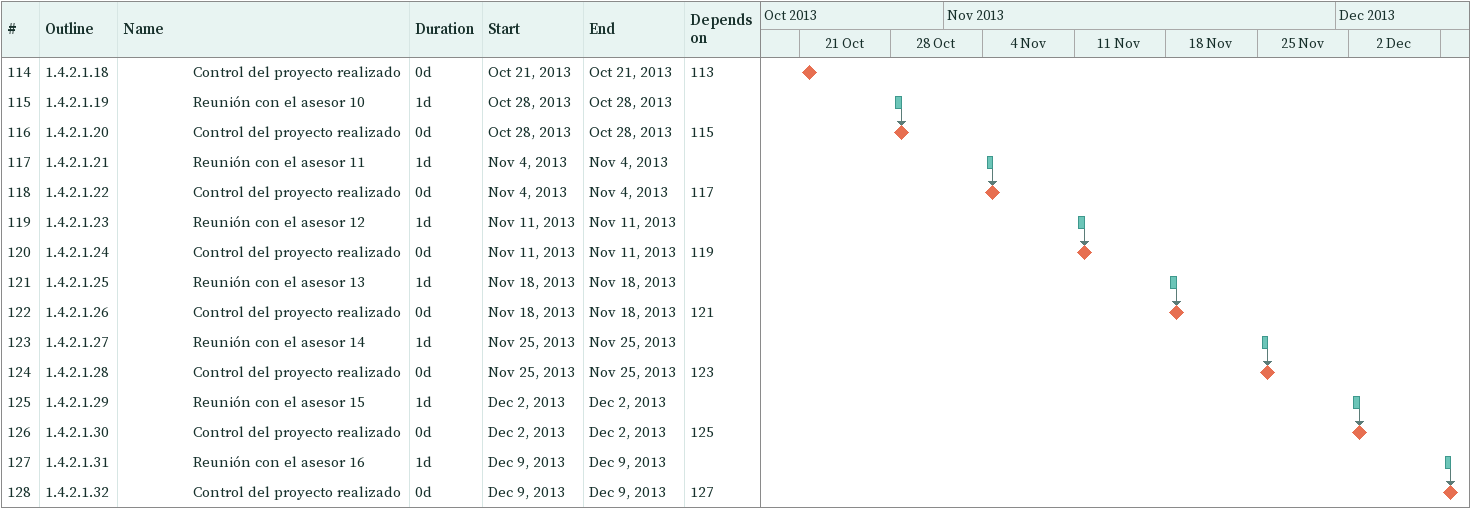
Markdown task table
| ID | WBS | Task | Duration | Start | Finish | Predecessors |
|---|---|---|---|---|---|---|
| 114 | 1.4.2.1.18 | Control del proyecto realizado | 0d | 2013-10-21 | 2013-10-21 | 113 |
| 115 | 1.4.2.1.19 | Reunión con el asesor 10 | 1d | 2013-10-28 | 2013-10-28 |  |
| 116 | 1.4.2.1.20 | Control del proyecto realizado | 0d | 2013-10-28 | 2013-10-28 | 115 |
| 117 | 1.4.2.1.21 | Reunión con el asesor 11 | 1d | 2013-11-04 | 2013-11-04 |  |
| 118 | 1.4.2.1.22 | Control del proyecto realizado | 0d | 2013-11-04 | 2013-11-04 | 117 |
| 119 | 1.4.2.1.23 | Reunión con el asesor 12 | 1d | 2013-11-11 | 2013-11-11 |  |
| 120 | 1.4.2.1.24 | Control del proyecto realizado | 0d | 2013-11-11 | 2013-11-11 | 119 |
| 121 | 1.4.2.1.25 | Reunión con el asesor 13 | 1d | 2013-11-18 | 2013-11-18 |  |
| 122 | 1.4.2.1.26 | Control del proyecto realizado | 0d | 2013-11-18 | 2013-11-18 | 121 |
| 123 | 1.4.2.1.27 | Reunión con el asesor 14 | 1d | 2013-11-25 | 2013-11-25 |  |
| 124 | 1.4.2.1.28 | Control del proyecto realizado | 0d | 2013-11-25 | 2013-11-25 | 123 |
| 125 | 1.4.2.1.29 | Reunión con el asesor 15 | 1d | 2013-12-02 | 2013-12-02 |  |
| 126 | 1.4.2.1.30 | Control del proyecto realizado | 0d | 2013-12-02 | 2013-12-02 | 125 |
| 127 | 1.4.2.1.31 | Reunión con el asesor 16 | 1d | 2013-12-09 | 2013-12-09 |  |
| 128 | 1.4.2.1.32 | Control del proyecto realizado | 0d | 2013-12-09 | 2013-12-09 | 127 |
